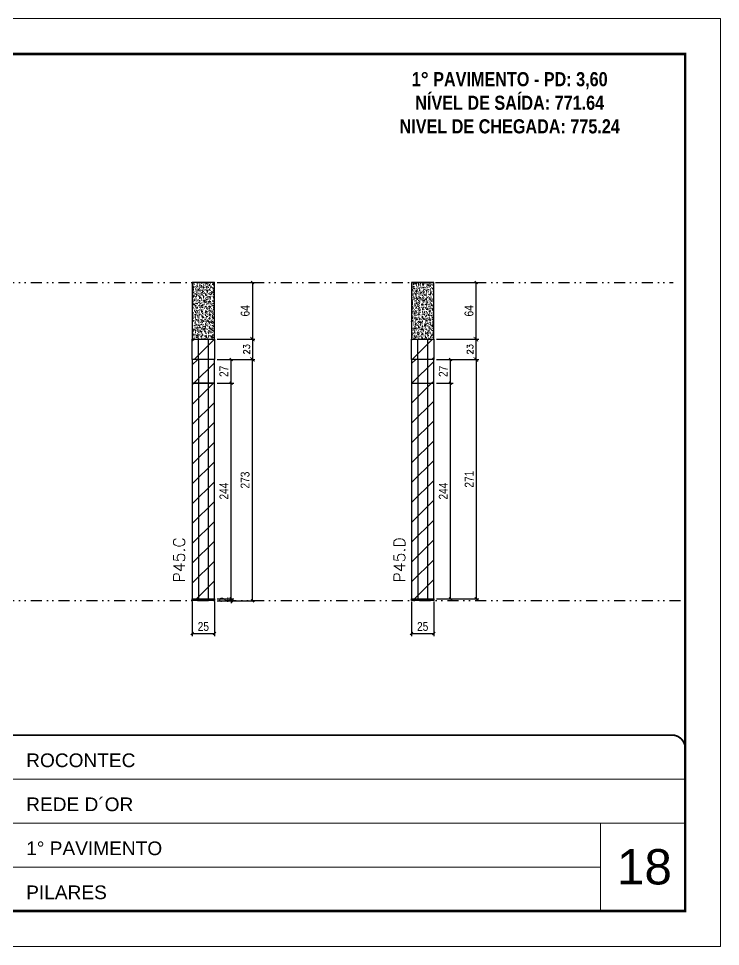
# Model space of a CAD drawing. Extents: x 2949 to 9203, y -16089 to 12527.
# Drawn here: x 5238 to 6033, y 6882 to 7932 of the extents above; entities that cross this region are included whole.
import ezdxf

# ---------------------------------------------------------------- set-up
doc = ezdxf.new("R2010")
doc.units = 0
for name, pattern in [('CONTINUO', [0]), ('DASHED', [0.75, 0.5, -0.25]), ('DIVIDE2', [0.625, 0.25, -0.125, 0, -0.125, 0, -0.125])]:
    doc.linetypes.add(name, pattern=pattern)
for name, color, linetype, lineweight in [('CARIMBO', 255, 'Continuous', 9), ('Folhas', 255, 'Continuous', 9), ('Hachura', 251, 'Continuous', 9), ('SARRAFO DE PRESSAO', 251, 'DASHED', 9), ('Texto Seção', 7, 'Continuous', 15)]:
    doc.layers.add(name, color=color, linetype=linetype, lineweight=lineweight)
for name, color, linetype in [('COTA', 241, 'Continuous'), ('NOMENCLATURA', 7, 'Continuous'), ('Nível', 160, 'Continuous'), ('Painéis', 200, 'Continuous'), ('SARR_2.2x7', 40, 'Continuous')]:
    doc.layers.add(name, color=color, linetype=linetype)
doc.styles.add('ARIAL', font='arial.ttf')
doc.styles.add('COTA TECNICA', font='techl___.ttf', dxfattribs={"height": 10})
doc.styles.add('COTA TECNICA-50', font='techl___.ttf', dxfattribs={"height": 10})
doc.styles.add('REGUA-120', font='ROMANS.shx', dxfattribs={"height": 15})
doc.styles.add('ROMANC', font='techb___.ttf', dxfattribs={"height": 2.5})
doc.styles.add('ROMANS', font='romans.shx')
doc.dimstyles.new('COTA PAINEL-50', dxfattribs={"dimtxt": 10, "dimasz": 3, "dimexe": 3, "dimexo": 3, "dimgap": 3, "dimtad": 1, "dimdec": 1, "dimzin": 12, "dimdsep": 46, "dimtxsty": 'COTA TECNICA-50', "dimblk1": 'OBLIQUE', "dimblk2": 'OBLIQUE', "dimsah": 1, "dimcen": 0.9, "dimclrd": 4, "dimclre": 4, "dimclrt": 240, "dimadec": 1, "dimazin": 3, "dimtfac": 1, "dimtdec": 1, "dimtmove": 0, "dimatfit": 3, "dimfxl": 1, "dimtolj": 1, "dimtzin": 12, "dimarcsym": 0})
doc.dimstyles.new('Cota Paínel', dxfattribs={"dimtxt": 7, "dimasz": 5, "dimexe": 3, "dimexo": 3, "dimgap": 3, "dimtad": 1, "dimdec": 1, "dimzin": 12, "dimdsep": 46, "dimtxsty": 'ROMANS', "dimblk": 'ARCHTICK', "dimcen": 0, "dimclrd": 4, "dimclre": 4, "dimclrt": 1, "dimadec": 1, "dimazin": 3, "dimtfac": 1, "dimtdec": 1, "dimtmove": 0, "dimatfit": 3, "dimldrblk": 'OBLIQUE', "dimfxl": 1, "dimtolj": 1, "dimtzin": 12, "dimarcsym": 0})
doc.dimstyles.new('PAINEL', dxfattribs={"dimtxt": 10, "dimasz": 3, "dimexe": 3, "dimexo": 3, "dimgap": 3, "dimtad": 1, "dimdec": 1, "dimzin": 12, "dimdsep": 46, "dimtxsty": 'COTA TECNICA', "dimblk1": 'OBLIQUE', "dimblk2": 'OBLIQUE', "dimsah": 1, "dimcen": 0.9, "dimclrd": 4, "dimclre": 4, "dimclrt": 240, "dimadec": 1, "dimazin": 3, "dimtfac": 1, "dimtdec": 1, "dimtmove": 0, "dimatfit": 3, "dimfxl": 1, "dimtolj": 1, "dimtzin": 12, "dimarcsym": 0})
pattern_1 = [(45, (-126071.967, -22713.47), (-11.2253202, 11.2253202), [])]

# ---------------------------------------------------------------- blocks, each defined once
blk = doc.blocks.new('9999999999')
at = {"color": 30, "linetype": 'CONTINUO'}
for p, q in [((98564.6, 34379.6), (99584, 34379.6)), ((98564.6, 34329.8), (99488, 34329.8)), ((99584, 34329.8), (99488, 34329.8)), ((99488, 34329.8), (99488, 34230.2)), ((98564.6, 34280), (99488, 34280))]:
    blk.add_line(p, q, dxfattribs=at)
at = {"color": 30, "linetype": 'CONTINUO', "const_width": 2}
blk.add_lwpolyline([(99584, 34230.2), (99584, 34414.4, 0.414214), (99569, 34429.4), (98229, 34429.4, 0.414214), (98214, 34414.4), (98214, 34245.2, 0.414214), (98229, 34230.2), (99584, 34230.2)], format="xyb", dxfattribs=at)
at = {"layer": 'Folhas'}
blk.add_lwpolyline([(98139, 34190.2), (99624, 34190.2), (99624, 35240.2), (98139, 35240.2)], close=True, dxfattribs=at)
at = {"layer": 'Folhas', "color": 30, "const_width": 3}
blk.add_lwpolyline([(98214, 34230.2), (99584, 34230.2), (99584, 35200.2), (98214, 35200.2)], close=True, dxfattribs=at)
at = {"color": 7, "linetype": 'Continuous', "ltscale": 5, "style": 'ARIAL'}
for s, height, p in [('ROCONTEC', 15.48, (98837.7, 34393.1)), ('REDE D´OR', 15.48, (98837.7, 34343.3)), ('1° PAVIMENTO', 15.483, (98837.7, 34293.5)), ('PILARES', 15.48, (98837.7, 34243.7))]:
    blk.add_text(s, height=height, dxfattribs=at).set_placement(p)
blk = doc.blocks.new('_Oblique')
at = {"color": 0, "linetype": 'ByBlock', "lineweight": -2}
blk.add_line((-0.5, -0.5), (0.5, 0.5), dxfattribs=at)
blk = doc.blocks.new('*D574')
at = {"layer": 'COTA', "color": 4, "lineweight": -2, "transparency": 16777216}
for p, q in [((5434.4, 7272.7), (5434.4, 7233.4)), ((5459.4, 7272.7), (5459.4, 7233.4)), ((5434.4, 7236.4), (5459.4, 7236.4))]:
    blk.add_line(p, q, dxfattribs=at)
at = {"layer": 'Defpoints', "color": 0, "transparency": 16777216}
for p in [(5434.4, 7275.7), (5459.4, 7275.7), (5459.4, 7236.4)]:
    blk.add_point(p, dxfattribs=at)
at = {"layer": 'COTA', "color": 4, "lineweight": -2, "transparency": 16777216, "xscale": 3, "yscale": 3, "zscale": 3, "rotation": 180}
blk.add_blockref('_Oblique', (5434.4, 7236.4), dxfattribs=at)
at = {"layer": 'COTA', "color": 4, "lineweight": -2, "transparency": 16777216, "xscale": 3, "yscale": 3, "zscale": 3}
blk.add_blockref('_Oblique', (5459.4, 7236.4), dxfattribs=at)
at = {"layer": 'COTA', "color": 240, "transparency": 16777216, "insert": (5446.9, 7244.5), "char_height": 10, "attachment_point": 5, "style": 'COTA TECNICA'}
blk.add_mtext('\\A1;25', dxfattribs=at)
blk = doc.blocks.new('*D575')
at = {"layer": 'COTA', "color": 4, "lineweight": -2, "transparency": 16777216}
for p, q in [((5682.8, 7272.7), (5682.8, 7233.4)), ((5707.8, 7272.7), (5707.8, 7233.4)), ((5682.8, 7236.4), (5707.8, 7236.4))]:
    blk.add_line(p, q, dxfattribs=at)
at = {"layer": 'Defpoints', "color": 0, "transparency": 16777216}
for p in [(5682.8, 7275.7), (5707.8, 7275.7), (5707.8, 7236.4)]:
    blk.add_point(p, dxfattribs=at)
at = {"layer": 'COTA', "color": 4, "lineweight": -2, "transparency": 16777216, "xscale": 3, "yscale": 3, "zscale": 3, "rotation": 180}
blk.add_blockref('_Oblique', (5682.8, 7236.4), dxfattribs=at)
at = {"layer": 'COTA', "color": 4, "lineweight": -2, "transparency": 16777216, "xscale": 3, "yscale": 3, "zscale": 3}
blk.add_blockref('_Oblique', (5707.8, 7236.4), dxfattribs=at)
at = {"layer": 'COTA', "color": 240, "transparency": 16777216, "insert": (5695.3, 7244.5), "char_height": 10, "attachment_point": 5, "style": 'COTA TECNICA'}
blk.add_mtext('\\A1;25', dxfattribs=at)
blk = doc.blocks.new('*D576')
at = {"layer": 'COTA', "color": 4, "lineweight": -2, "transparency": 16777216}
for p, q in [((5710.8, 7546.7), (5758.9, 7546.7)), ((5755.9, 7546.7), (5755.9, 7275.7)), ((5710.8, 7275.7), (5758.9, 7275.7))]:
    blk.add_line(p, q, dxfattribs=at)
at = {"layer": 'Defpoints', "color": 0, "transparency": 16777216}
for p in [(5707.8, 7546.7), (5707.8, 7275.7), (5755.9, 7275.7)]:
    blk.add_point(p, dxfattribs=at)
at = {"layer": 'COTA', "color": 4, "lineweight": -2, "transparency": 16777216, "xscale": 3, "yscale": 3, "zscale": 3}
for p, rotation in [((5755.9, 7546.7), 90), ((5755.9, 7275.7), 270)]:
    blk.add_blockref('_Oblique', p, dxfattribs=dict(at, rotation=rotation))
at = {"layer": 'COTA', "color": 240, "transparency": 16777216, "insert": (5747.9, 7411.2), "char_height": 10, "attachment_point": 5, "rotation": 90, "style": 'COTA TECNICA'}
blk.add_mtext('\\A1;271', dxfattribs=at)
blk = doc.blocks.new('*D577')
at = {"layer": 'COTA', "color": 4, "lineweight": -2, "transparency": 16777216}
for p, q in [((5710.8, 7633.7), (5758.9, 7633.7)), ((5755.9, 7569.7), (5755.9, 7633.7)), ((5710.8, 7569.7), (5758.9, 7569.7))]:
    blk.add_line(p, q, dxfattribs=at)
at = {"layer": 'Defpoints', "color": 0, "transparency": 16777216}
for p in [(5707.8, 7633.7), (5755.9, 7633.7), (5707.8, 7569.7)]:
    blk.add_point(p, dxfattribs=at)
at = {"layer": 'COTA', "color": 4, "lineweight": -2, "transparency": 16777216, "xscale": 3, "yscale": 3, "zscale": 3}
for p, rotation in [((5755.9, 7633.7), 90), ((5755.9, 7569.7), 270)]:
    blk.add_blockref('_Oblique', p, dxfattribs=dict(at, rotation=rotation))
at = {"layer": 'COTA', "color": 240, "transparency": 16777216, "insert": (5747.8, 7601.7), "char_height": 10, "attachment_point": 5, "rotation": 90, "style": 'COTA TECNICA'}
blk.add_mtext('\\A1;64', dxfattribs=at)
blk = doc.blocks.new('*D583')
at = {"layer": 'COTA', "color": 4, "lineweight": -2, "transparency": 16777216}
for p, q in [((5462.4, 7546.7), (5505.4, 7546.7)), ((5502.4, 7273.7), (5502.4, 7546.7)), ((5462.4, 7273.7), (5505.4, 7273.7))]:
    blk.add_line(p, q, dxfattribs=at)
at = {"layer": 'Defpoints', "color": 0, "transparency": 16777216}
for p in [(5459.4, 7546.7), (5502.4, 7546.7), (5459.4, 7273.7)]:
    blk.add_point(p, dxfattribs=at)
at = {"layer": 'COTA', "color": 4, "lineweight": -2, "transparency": 16777216, "xscale": 3, "yscale": 3, "zscale": 3}
for p, rotation in [((5502.4, 7546.7), 90), ((5502.4, 7273.7), 270)]:
    blk.add_blockref('_Oblique', p, dxfattribs=dict(at, rotation=rotation))
at = {"layer": 'COTA', "color": 240, "transparency": 16777216, "insert": (5494.2, 7410.2), "char_height": 10, "attachment_point": 5, "rotation": 90, "style": 'COTA TECNICA'}
blk.add_mtext('\\A1;273', dxfattribs=at)
blk = doc.blocks.new('*D584')
at = {"layer": 'COTA', "color": 4, "lineweight": -2, "transparency": 16777216}
for p, q in [((5478.3, 7275.7), (5478.3, 7278.7)), ((5462.4, 7275.7), (5481.3, 7275.7)), ((5462.4, 7273.7), (5481.3, 7273.7)), ((5478.3, 7273.7), (5478.3, 7275.7)), ((5478.3, 7273.7), (5478.3, 7270.7))]:
    blk.add_line(p, q, dxfattribs=at)
at = {"layer": 'Defpoints', "color": 0, "transparency": 16777216}
for p in [(5459.4, 7275.7), (5459.4, 7273.7), (5478.3, 7275.7)]:
    blk.add_point(p, dxfattribs=at)
at = {"layer": 'COTA', "color": 4, "lineweight": -2, "transparency": 16777216, "xscale": 3, "yscale": 3, "zscale": 3}
for p, rotation in [((5478.3, 7275.7), 270), ((5478.3, 7273.7), 90)]:
    blk.add_blockref('_Oblique', p, dxfattribs=dict(at, rotation=rotation))
at = {"layer": 'COTA', "color": 240, "transparency": 16777216, "insert": (5470.3, 7274.7), "char_height": 10, "attachment_point": 5, "rotation": 90, "style": 'COTA TECNICA-50'}
blk.add_mtext('\\A1;2', dxfattribs=at)
blk = doc.blocks.new('*D605')
at = {"layer": 'COTA', "color": 4, "linetype": 'ByBlock', "lineweight": -2, "transparency": 16777216}
for p, q in [((5462.4, 7633.7), (5505.4, 7633.7)), ((5502.4, 7633.7), (5502.4, 7569.7)), ((5462.4, 7569.7), (5505.4, 7569.7))]:
    blk.add_line(p, q, dxfattribs=at)
at = {"layer": 'Defpoints', "color": 0, "linetype": 'ByBlock', "transparency": 16777216}
for p in [(5459.4, 7633.7), (5459.4, 7569.7), (5502.4, 7569.7)]:
    blk.add_point(p, dxfattribs=at)
at = {"layer": 'COTA', "color": 4, "linetype": 'ByBlock', "lineweight": -2, "transparency": 16777216, "xscale": 3, "yscale": 3, "zscale": 3}
for p, rotation in [((5502.4, 7633.7), 90), ((5502.4, 7569.7), 270)]:
    blk.add_blockref('_Oblique', p, dxfattribs=dict(at, rotation=rotation))
at = {"layer": 'COTA', "color": 240, "linetype": 'ByBlock', "transparency": 16777216, "insert": (5494.3, 7601.7), "char_height": 10, "attachment_point": 5, "rotation": 90, "style": 'COTA TECNICA'}
blk.add_mtext('\\A1;64', dxfattribs=at)
blk = doc.blocks.new('*D606')
at = {"layer": 'COTA', "color": 4, "linetype": 'ByBlock', "lineweight": -2, "transparency": 16777216}
for p, q in [((5462.4, 7519.7), (5481.3, 7519.7)), ((5478.3, 7275.7), (5478.3, 7519.7)), ((5462.4, 7275.7), (5481.3, 7275.7))]:
    blk.add_line(p, q, dxfattribs=at)
at = {"layer": 'Defpoints', "color": 0, "linetype": 'ByBlock', "transparency": 16777216}
for p in [(5459.4, 7519.7), (5478.3, 7519.7), (5459.4, 7275.7)]:
    blk.add_point(p, dxfattribs=at)
at = {"layer": 'COTA', "color": 4, "linetype": 'ByBlock', "lineweight": -2, "transparency": 16777216, "xscale": 3, "yscale": 3, "zscale": 3}
for p, rotation in [((5478.3, 7519.7), 90), ((5478.3, 7275.7), 270)]:
    blk.add_blockref('_Oblique', p, dxfattribs=dict(at, rotation=rotation))
at = {"layer": 'COTA', "color": 240, "linetype": 'ByBlock', "transparency": 16777216, "insert": (5470.2, 7397.7), "char_height": 10, "attachment_point": 5, "rotation": 90, "style": 'COTA TECNICA'}
blk.add_mtext('\\A1;244', dxfattribs=at)
blk = doc.blocks.new('*D607')
at = {"layer": 'COTA', "color": 4, "linetype": 'ByBlock', "lineweight": -2, "transparency": 16777216}
for p, q in [((5462.4, 7546.7), (5481.3, 7546.7)), ((5478.3, 7519.7), (5478.3, 7546.7)), ((5462.4, 7519.7), (5481.3, 7519.7))]:
    blk.add_line(p, q, dxfattribs=at)
at = {"layer": 'Defpoints', "color": 0, "linetype": 'ByBlock', "transparency": 16777216}
for p in [(5459.4, 7546.7), (5478.3, 7546.7), (5459.4, 7519.7)]:
    blk.add_point(p, dxfattribs=at)
at = {"layer": 'COTA', "color": 4, "linetype": 'ByBlock', "lineweight": -2, "transparency": 16777216, "xscale": 3, "yscale": 3, "zscale": 3}
for p, rotation in [((5478.3, 7546.7), 90), ((5478.3, 7519.7), 270)]:
    blk.add_blockref('_Oblique', p, dxfattribs=dict(at, rotation=rotation))
at = {"layer": 'COTA', "color": 240, "linetype": 'ByBlock', "transparency": 16777216, "insert": (5470.2, 7533.2), "char_height": 10, "attachment_point": 5, "rotation": 90, "style": 'COTA TECNICA'}
blk.add_mtext('\\A1;27', dxfattribs=at)
blk = doc.blocks.new('*D585')
at = {"layer": 'COTA', "color": 4, "linetype": 'ByBlock', "lineweight": -2, "transparency": 16777216}
for p, q in [((5710.8, 7519.7), (5729.7, 7519.7)), ((5726.7, 7275.7), (5726.7, 7519.7)), ((5710.8, 7275.7), (5729.7, 7275.7))]:
    blk.add_line(p, q, dxfattribs=at)
at = {"layer": 'Defpoints', "color": 0, "linetype": 'ByBlock', "transparency": 16777216}
for p in [(5707.8, 7519.7), (5726.7, 7519.7), (5707.8, 7275.7)]:
    blk.add_point(p, dxfattribs=at)
at = {"layer": 'COTA', "color": 4, "linetype": 'ByBlock', "lineweight": -2, "transparency": 16777216, "xscale": 3, "yscale": 3, "zscale": 3}
for p, rotation in [((5726.7, 7519.7), 90), ((5726.7, 7275.7), 270)]:
    blk.add_blockref('_Oblique', p, dxfattribs=dict(at, rotation=rotation))
at = {"layer": 'COTA', "color": 240, "linetype": 'ByBlock', "transparency": 16777216, "insert": (5718.6, 7397.7), "char_height": 10, "attachment_point": 5, "rotation": 90, "style": 'COTA TECNICA'}
blk.add_mtext('\\A1;244', dxfattribs=at)
blk = doc.blocks.new('*D586')
at = {"layer": 'COTA', "color": 4, "linetype": 'ByBlock', "lineweight": -2, "transparency": 16777216}
for p, q in [((5710.8, 7546.7), (5729.7, 7546.7)), ((5726.7, 7519.7), (5726.7, 7546.7)), ((5710.8, 7519.7), (5729.7, 7519.7))]:
    blk.add_line(p, q, dxfattribs=at)
at = {"layer": 'Defpoints', "color": 0, "linetype": 'ByBlock', "transparency": 16777216}
for p in [(5707.8, 7546.7), (5726.7, 7546.7), (5707.8, 7519.7)]:
    blk.add_point(p, dxfattribs=at)
at = {"layer": 'COTA', "color": 4, "linetype": 'ByBlock', "lineweight": -2, "transparency": 16777216, "xscale": 3, "yscale": 3, "zscale": 3}
for p, rotation in [((5726.7, 7546.7), 90), ((5726.7, 7519.7), 270)]:
    blk.add_blockref('_Oblique', p, dxfattribs=dict(at, rotation=rotation))
at = {"layer": 'COTA', "color": 240, "linetype": 'ByBlock', "transparency": 16777216, "insert": (5718.6, 7533.2), "char_height": 10, "attachment_point": 5, "rotation": 90, "style": 'COTA TECNICA'}
blk.add_mtext('\\A1;27', dxfattribs=at)
blk = doc.blocks.new('_ArchTick')
at = {"color": 0, "linetype": 'ByBlock', "const_width": 0.15}
blk.add_lwpolyline([(-0.5, -0.5), (0.5, 0.5)], dxfattribs=at)
blk = doc.blocks.new('*D603')
at = {"layer": 'COTA', "color": 4, "lineweight": -2, "transparency": 16777216}
for p, q in [((5462.4, 7569.7), (5505.4, 7569.7)), ((5502.4, 7569.7), (5502.4, 7546.7)), ((5462.4, 7546.7), (5505.4, 7546.7))]:
    blk.add_line(p, q, dxfattribs=at)
at = {"layer": 'Defpoints', "color": 0, "transparency": 16777216}
for p in [(5459.4, 7569.7), (5459.4, 7546.7), (5502.4, 7546.7)]:
    blk.add_point(p, dxfattribs=at)
at = {"layer": 'COTA', "color": 4, "lineweight": -2, "transparency": 16777216, "xscale": 5, "yscale": 5, "zscale": 5}
for p, rotation in [((5502.4, 7569.7), 90), ((5502.4, 7546.7), 270)]:
    blk.add_blockref('_ArchTick', p, dxfattribs=dict(at, rotation=rotation))
at = {"layer": 'COTA', "color": 1, "transparency": 16777216, "insert": (5495.9, 7558.2), "char_height": 7, "attachment_point": 5, "rotation": 90, "style": 'ROMANS'}
blk.add_mtext('\\A1;23', dxfattribs=at)
blk = doc.blocks.new('*D570')
at = {"layer": 'COTA', "color": 4, "lineweight": -2, "transparency": 16777216}
for p, q in [((5710.8, 7569.7), (5758.5, 7569.7)), ((5755.5, 7569.7), (5755.5, 7546.7)), ((5710.8, 7546.7), (5758.5, 7546.7))]:
    blk.add_line(p, q, dxfattribs=at)
at = {"layer": 'Defpoints', "color": 0, "transparency": 16777216}
for p in [(5707.8, 7569.7), (5707.8, 7546.7), (5755.5, 7546.7)]:
    blk.add_point(p, dxfattribs=at)
at = {"layer": 'COTA', "color": 4, "lineweight": -2, "transparency": 16777216, "xscale": 5, "yscale": 5, "zscale": 5}
for p, rotation in [((5755.5, 7569.7), 90), ((5755.5, 7546.7), 270)]:
    blk.add_blockref('_ArchTick', p, dxfattribs=dict(at, rotation=rotation))
at = {"layer": 'COTA', "color": 1, "transparency": 16777216, "insert": (5749, 7558.2), "char_height": 7, "attachment_point": 5, "rotation": 90, "style": 'ROMANS'}
blk.add_mtext('\\A1;23', dxfattribs=at)

msp = doc.modelspace()

# ---------------------------------------------------------------- hatches: boundary and pattern name
at = {"layer": 'COTA', "linetype": 'ByBlock'}
h = msp.add_hatch(dxfattribs=at)
h.set_pattern_fill('AR-CONC', color=256, scale=0.03)
h.set_pattern_definition([(50, (-126290.7358, -20432.3203), (5.46554007, -0.47817257), [0.5715, -6.2865]), (355, (-126290.736, -20432.3203), (-1.05730264, 5.73170536), [0.4572, -5.02921753]), (100.4514447, (-126290.2803, -20432.36), (4.40823741, 5.25353256), [0.48570026, -5.34270734]), (46.1842, (-126290.736, -20430.796), (8.13237123, -1.26126984), [0.85725, -9.42975]), (96.6355576, (-126290.058, -20430.9014), (7.122124, 7.42278374), [0.7285507, -8.01406824]), (351.184151, (-126290.736, -20430.796), (7.122124, 7.42278374), [0.685799, -7.54379196]), (21, (-126289.9738, -20431.1773), (4.54843174, -3.06795595), [0.5715, -6.2865]), (326, (-126289.974, -20431.1773), (1.85406085, 5.52563898), [0.4572, -5.0292]), (71.451445, (-126289.5947, -20431.433), (6.40249258, 2.45768307), [0.48570026, -5.34269813]), (37.5, (-126290.7358, -20432.3203), (0.092658098, 2.536651166), [0, -4.96824, 0, -5.1054, 0, -5.04825]), (7.5, (-126290.7358, -20432.3203), (2.004589875, 3.005417245), [0, -2.91084, 0, -4.85394, 0, -1.92405]), (327.5, (-126292.435, -20432.3203), (4.067717855, -0.17186232), [0, -1.905, 0, -5.9436, 0, -7.8867]), (317.5, (-126293.197, -20432.3203), (4.44387544, 0.76279473), [0, -2.4765, 0, -3.94716, 0, -5.6007])])
h.paths.add_polyline_path([(5434.37, 7569.72), (5459.37, 7569.72), (5459.37, 7633.72), (5434.37, 7633.72)])
h = msp.add_hatch(dxfattribs=at)
h.set_pattern_fill('AR-CONC', color=256, scale=0.03)
h.set_pattern_definition([(50, (-126231.462, -20413.3203), (5.46554007, -0.47817257), [0.5715, -6.2865]), (355, (-126231.462, -20413.3203), (-1.05730264, 5.73170536), [0.4572, -5.02921753]), (100.4514447, (-126231.0066, -20413.36), (4.40823741, 5.25353256), [0.48570026, -5.34270734]), (46.1842, (-126231.462, -20411.796), (8.13237123, -1.26126984), [0.85725, -9.42975]), (96.6355576, (-126230.784, -20411.9014), (7.122124, 7.42278374), [0.7285507, -8.01406824]), (351.184151, (-126231.462, -20411.796), (7.122124, 7.42278374), [0.685799, -7.54379196]), (21, (-126230.7, -20412.1773), (4.54843174, -3.06795595), [0.5715, -6.2865]), (326, (-126230.7, -20412.1773), (1.85406085, 5.52563898), [0.4572, -5.0292]), (71.451445, (-126230.321, -20412.433), (6.40249258, 2.45768307), [0.48570026, -5.34269813]), (37.5, (-126231.462, -20413.3203), (0.092658098, 2.536651166), [0, -4.96824, 0, -5.1054, 0, -5.04825]), (7.5, (-126231.462, -20413.3203), (2.004589875, 3.005417245), [0, -2.91084, 0, -4.85394, 0, -1.92405]), (327.5, (-126233.1613, -20413.3203), (4.067717855, -0.17186232), [0, -1.905, 0, -5.9436, 0, -7.8867]), (317.5, (-126233.9233, -20413.3203), (4.44387544, 0.76279473), [0, -2.4765, 0, -3.94716, 0, -5.6007])])
h.paths.add_polyline_path([(5682.56, 7569.72), (5707.31, 7569.72), (5707.69, 7633.72), (5682.94, 7633.72)])
at = {"layer": 'Hachura'}
h = msp.add_hatch(dxfattribs=at)
h.set_pattern_fill('ANSI31', color=256, scale=5)
h.paths.add_polyline_path([(5459.37, 7569.72), (5434.37, 7569.72), (5434.37, 7546.72), (5459.37, 7546.72)])
h = msp.add_hatch(dxfattribs=at)
h.set_pattern_fill('ANSI31', color=256, scale=5)
h.paths.add_polyline_path([(5707.81, 7569.72), (5682.81, 7569.72), (5682.81, 7546.72), (5707.81, 7546.72)])
at = {"layer": 'Hachura', "linetype": 'ByBlock'}
h = msp.add_hatch(dxfattribs=at)
h.set_pattern_fill('ANSI31', color=256, scale=5)
h.set_pattern_definition(pattern_1)
h.paths.add_polyline_path([(5459.37, 7546.72), (5434.37, 7546.72), (5434.37, 7519.72), (5459.37, 7519.72)])
h = msp.add_hatch(dxfattribs=at)
h.set_pattern_fill('ANSI31', color=256, scale=5)
h.set_pattern_definition(pattern_1)
h.paths.add_polyline_path([(5707.81, 7546.72), (5682.81, 7546.72), (5682.81, 7519.72), (5707.81, 7519.72)])
h = msp.add_hatch(dxfattribs=at)
h.set_pattern_fill('ANSI31', color=256, scale=5)
h.set_pattern_definition(pattern_1)
h.paths.add_polyline_path([(5459.37, 7519.72), (5434.37, 7519.72), (5434.37, 7275.72), (5459.37, 7275.72)])
h = msp.add_hatch(dxfattribs=at)
h.set_pattern_fill('ANSI31', color=256, scale=5)
h.set_pattern_definition(pattern_1)
h.paths.add_polyline_path([(5707.81, 7519.72), (5682.81, 7519.72), (5682.81, 7275.72), (5707.81, 7275.72)])

# ---------------------------------------------------------------- linework, layer by layer
at = {"layer": 'COTA', "linetype": 'ByBlock'}
for points in [[(5434.37, 7569.72), (5459.37, 7569.72), (5459.37, 7633.72), (5434.37, 7633.72)], [(5682.81, 7569.72), (5707.81, 7569.72), (5707.81, 7633.72), (5682.81, 7633.72)]]:
    msp.add_lwpolyline(points, close=True, dxfattribs=at)
at = {"layer": 'Nível', "color": 4, "linetype": 'DIVIDE2', "ltscale": 50}
for p, q in [((4622.53, 7633.72), (5979.03, 7633.72)), ((4622.53, 7273.72), (5992.53, 7273.72))]:
    msp.add_line(p, q, dxfattribs=at)
at = {"layer": 'Painéis'}
for p, q in [((5434.37, 7569.72), (5459.37, 7569.72)), ((5434.37, 7546.72), (5434.37, 7569.72)), ((5459.37, 7569.72), (5459.37, 7546.72)), ((5682.81, 7569.72), (5707.81, 7569.72)), ((5682.81, 7546.72), (5682.81, 7569.72)), ((5707.81, 7569.72), (5707.81, 7546.72)), ((5459.37, 7546.72), (5434.37, 7546.72)), ((5707.81, 7546.72), (5682.81, 7546.72)), ((5682.81, 7546.72), (5682.81, 7275.72)), ((5707.81, 7546.72), (5682.81, 7546.72)), ((5707.81, 7275.72), (5707.81, 7546.72)), ((5682.81, 7519.72), (5707.81, 7519.72)), ((5682.81, 7275.72), (5707.81, 7275.72)), ((5682.81, 7275.72), (5707.81, 7275.72)), ((5682.81, 7273.72), (5682.81, 7275.72)), ((5707.81, 7273.72), (5682.81, 7273.72)), ((5707.81, 7275.72), (5707.81, 7273.72))]:
    msp.add_line(p, q, dxfattribs=at)
for points in [[(5434.37, 7519.72), (5459.37, 7519.72), (5459.37, 7546.72), (5434.37, 7546.72)], [(5434.37, 7275.72), (5459.37, 7275.72), (5459.37, 7519.72), (5434.37, 7519.72)], [(5434.37, 7275.72), (5459.37, 7275.72), (5459.37, 7273.72), (5434.37, 7273.72)]]:
    msp.add_lwpolyline(points, close=True, dxfattribs=at)
at = {"layer": 'SARR_2.2x7'}
for p, q in [((5441.37, 7546.72), (5441.37, 7569.72)), ((5452.37, 7569.72), (5452.37, 7546.72)), ((5689.81, 7546.72), (5689.81, 7569.72)), ((5700.81, 7569.72), (5700.81, 7546.72)), ((5441.37, 7546.72), (5441.37, 7275.72)), ((5452.37, 7546.72), (5452.37, 7275.72)), ((5689.81, 7546.72), (5689.81, 7275.72)), ((5700.81, 7546.72), (5700.81, 7275.72))]:
    msp.add_line(p, q, dxfattribs=at)

# ---------------------------------------------------------------- block references
at = {"layer": 'SARRAFO DE PRESSAO', "color": 6, "linetype": 'ByBlock'}
msp.add_blockref('9999999999', (-93591.44, -27307.77), dxfattribs=at)

# ---------------------------------------------------------------- texts
at = {"layer": 'CARIMBO', "style": 'ARIAL'}
msp.add_text('18', height=40, dxfattribs=at).set_placement((5915.39, 6952.58))
at = {"layer": 'NOMENCLATURA', "color": 2, "insert": (5793.86, 7898.5), "char_height": 16, "attachment_point": 2, "style": 'ROMANC'}
msp.add_mtext_dynamic_manual_height_columns('\\P1° PAVIMENTO - PD: 3,60\\PNÍVEL DE SAÍDA: 771.64\\PNIVEL DE CHEGADA: 775.24', width=300.2766, gutter_width=1, heights=[0], dxfattribs=at)
at = {"layer": 'Texto Seção', "char_height": 13, "width": 285.3299, "attachment_point": 7, "rotation": 90, "style": 'REGUA-120'}
for s, insert in [('P45.C', (5426.04, 7294.18)), ('P45.D', (5675.48, 7294.18))]:
    msp.add_mtext(s, dxfattribs=dict(at, insert=insert))

# ---------------------------------------------------------------- dimensions: what is measured, and where the dimension line sits
at = {"layer": 'COTA', "linetype": 'ByBlock'}
for base, p1, p2, picture, middle in [((5502.45, 7569.72), (5459.37, 7633.72), (5459.37, 7569.72), '*D605', (5494.35, 7601.72)), ((5478.27, 7519.72), (5459.37, 7275.72), (5459.37, 7519.72), '*D606', (5470.2, 7397.72)), ((5726.72, 7519.72), (5707.81, 7275.72), (5707.81, 7519.72), '*D585', (5718.65, 7397.72))]:
    dim = msp.add_linear_dim(base=base, p1=p1, p2=p2, angle=90, dimstyle='PAINEL', dxfattribs=at)
    dim.commit()
    dim.dimension.update_dxf_attribs({"geometry": picture, "text_midpoint": middle})
at = {"layer": 'COTA'}
for base, p1, p2, picture, middle in [((5755.94, 7633.72), (5707.81, 7569.72), (5707.81, 7633.72), '*D577', (5747.84, 7601.72)), ((5502.45, 7546.72), (5459.37, 7273.72), (5459.37, 7546.72), '*D583', (5494.23, 7410.22)), ((5755.94, 7275.72), (5707.81, 7546.72), (5707.81, 7275.72), '*D576', (5747.87, 7411.22))]:
    dim = msp.add_linear_dim(base=base, p1=p1, p2=p2, angle=90, dimstyle='PAINEL', override={"dimarcsym": 2}, dxfattribs=at)
    dim.commit()
    dim.dimension.update_dxf_attribs({"geometry": picture, "text_midpoint": middle})
for base, p1, p2, picture, middle in [((5502.45, 7546.72), (5459.37, 7569.72), (5459.37, 7546.72), '*D603', (5495.95, 7558.22)), ((5755.5, 7546.72), (5707.81, 7569.72), (5707.81, 7546.72), '*D570', (5749, 7558.22))]:
    dim = msp.add_linear_dim(base=base, p1=p1, p2=p2, angle=90, dimstyle='Cota Paínel', dxfattribs=at)
    dim.commit()
    dim.dimension.update_dxf_attribs({"geometry": picture, "text_midpoint": middle})
at = {"layer": 'COTA', "linetype": 'ByBlock'}
for base, p1, p2, picture, middle in [((5478.27, 7546.72), (5459.37, 7519.72), (5459.37, 7546.72), '*D607', (5470.2, 7533.22)), ((5726.72, 7546.72), (5707.81, 7519.72), (5707.81, 7546.72), '*D586', (5718.65, 7533.22))]:
    dim = msp.add_linear_dim(base=base, p1=p1, p2=p2, angle=90, dimstyle='PAINEL', override={"dimtmove": 1}, dxfattribs=at)
    dim.commit()
    dim.dimension.update_dxf_attribs({"geometry": picture, "text_midpoint": middle})
at = {"layer": 'COTA'}
dim = msp.add_linear_dim(base=(5478.27, 7275.72), p1=(5459.37, 7273.72), p2=(5459.37, 7275.72), angle=90, dimstyle='COTA PAINEL-50', dxfattribs=at)
dim.commit()
dim.dimension.update_dxf_attribs({"geometry": '*D584', "text_midpoint": (5478.27, 7274.72), "dimtype": 160})
for base, p1, p2, picture, middle in [((5459.37, 7236.37), (5434.37, 7275.72), (5459.37, 7275.72), '*D574', (5446.87, 7244.48)), ((5707.81, 7236.37), (5682.81, 7275.72), (5707.81, 7275.72), '*D575', (5695.31, 7244.48))]:
    dim = msp.add_linear_dim(base=base, p1=p1, p2=p2, dimstyle='PAINEL', override={"dimarcsym": 2}, dxfattribs=at)
    dim.commit()
    dim.dimension.update_dxf_attribs({"geometry": picture, "text_midpoint": middle})

doc.saveas('drawing.dxf')
